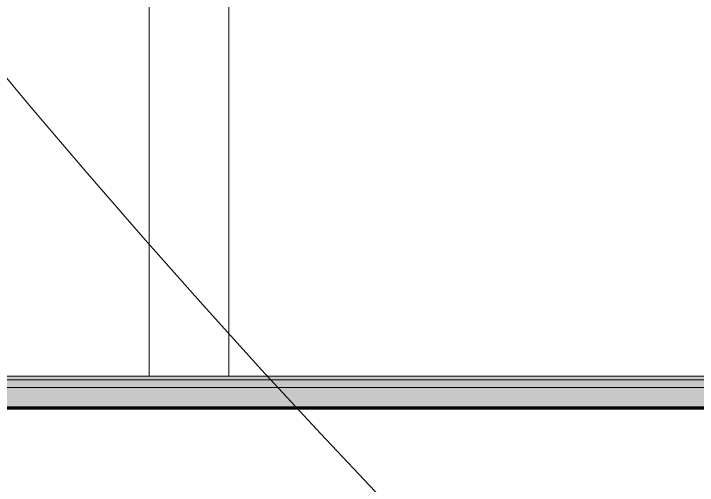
# Model space of a CAD drawing. Header units: inches. Extents: x 20478 to 36684, y -248 to 750.
# Drawn here: x 27482.56 to 27530.81, y -5.46 to 27.85 of the extents above; entities that cross this region are included whole.
import ezdxf

# ---------------------------------------------------------------- set-up
doc = ezdxf.new("R2010")
doc.units = ezdxf.units.IN
doc.header["$MEASUREMENT"] = 0
for name, color, linetype, lineweight in [('A-GLAZ-CWMG', 51, 'Continuous', 9), ('C-TOPO', 7, 'Continuous', 9), ('G-ANNO-TEXT', 231, 'Continuous', 9), ('I-WALL', 2, 'Continuous', 13)]:
    doc.layers.add(name, color=color, linetype=linetype, lineweight=lineweight)

# ---------------------------------------------------------------- blocks, each defined once
blk = doc.blocks.new('Locker Rooms and Restrooms_rvt-2-Elevation - South')
at = {"layer": 'I-WALL', "color": 130}
for p, q in [((25558.953, 2.244), (25558.953, 48.268)), ((25564.578, 48.268), (25564.578, 2.244))]:
    blk.add_line(p, q, dxfattribs=at)
blk = doc.blocks.new('Rectangular Mullion - Profile_Polycarbonate_Lower-1150074-Elevation - South')
at = {"layer": 'A-GLAZ-CWMG'}
for points in [[(25669.331, 1.994), (25669.331, 2.244), (25320.575, 2.244), (25320.575, 1.994), (25638.163, 1.994)], [(25669.331, 0), (25669.331, 1.456), (25320.575, 1.456), (25320.575, 0), (25638.163, 0)]]:
    blk.add_hatch(color=256, dxfattribs=at).paths.add_polyline_path(points, flags=0)
h = blk.add_hatch(color=256, dxfattribs=at)
h.paths.add_polyline_path([(25320.575, 1.456), (25501.078, 1.456), (25501.078, 1.994), (25320.575, 1.994)], flags=0)
h.paths.add_polyline_path([(25669.331, 1.456), (25669.331, 1.994), (25522.453, 1.994), (25522.453, 1.456), (25638.163, 1.456)], flags=0)
h.paths.add_polyline_path([(25517.89, 1.456), (25517.89, 1.994), (25505.64, 1.994), (25505.64, 1.456)], flags=0)
for p, q in [((25320.575, 2.244), (25669.331, 2.244)), ((25320.575, 1.994), (25669.331, 1.994)), ((25320.575, 1.456), (25669.331, 1.456))]:
    blk.add_line(p, q, dxfattribs=at)

msp = doc.modelspace()

# ---------------------------------------------------------------- linework, layer by layer
at = {"layer": 'C-TOPO', "lineweight": 70}
msp.add_line((28297.05822, 0), (25597.49671, 0), dxfattribs=at)
at = {"layer": 'C-TOPO'}
msp.add_line((28297.05822, 0), (25597.49673, 0), dxfattribs=at)
at = {"layer": 'G-ANNO-TEXT', "color": 145}
for centre, radius, start in [((27963.3916, 425.57425), 627.26601, 197.19941499), ((27963.3916, 318.49114), 520.1829, 209.7795484)]:
    msp.add_arc(centre, radius, start, 270, dxfattribs=at)

# ---------------------------------------------------------------- block references
at = {"color": 250, "lineweight": 5}
msp.add_blockref('Locker Rooms and Restrooms_rvt-2-Elevation - South', (1933.17007, 0), dxfattribs=at)
at = {"layer": 'A-GLAZ-CWMG'}
msp.add_blockref('Rectangular Mullion - Profile_Polycarbonate_Lower-1150074-Elevation - South', (1933.17007, 0), dxfattribs=at)

doc.saveas('drawing.dxf')
